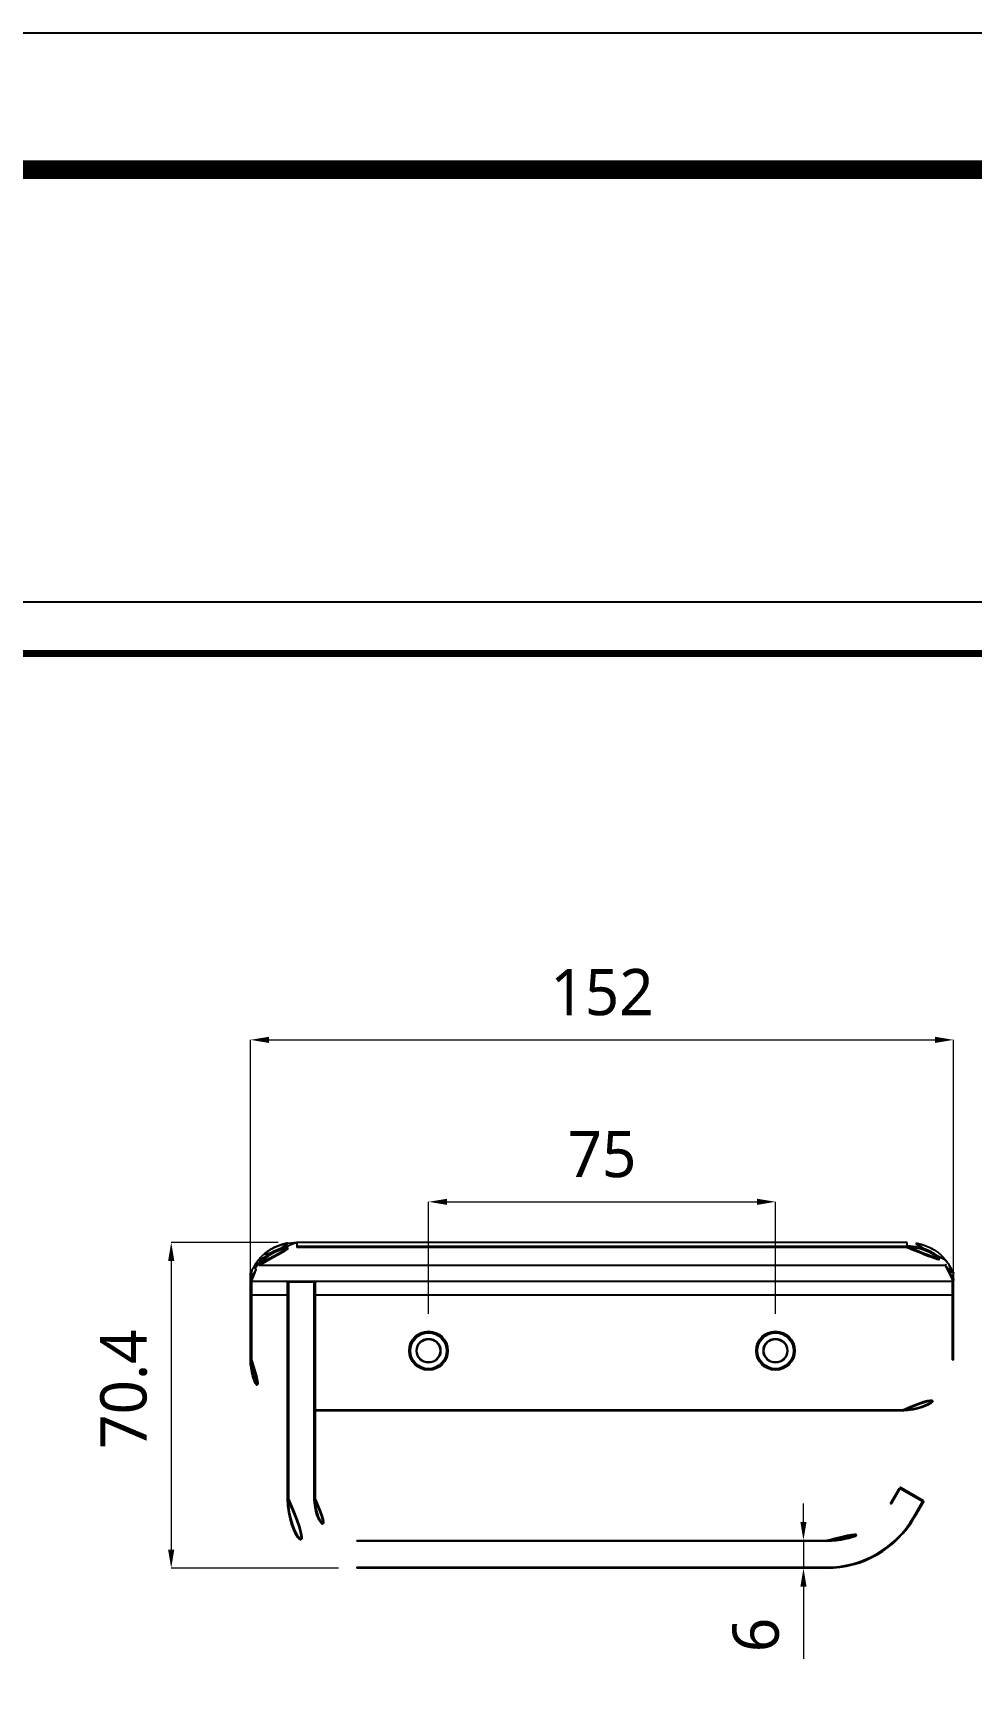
# Model space of a CAD drawing. Extents: x 16296660632 to 16296679688, y -37409620961 to -37409616551.
# Drawn here: x 16296678287 to 16296678489.9, y -37409617661.5 to -37409617304 of the extents above; entities that cross this region are included whole.
import ezdxf

# ---------------------------------------------------------------- set-up
doc = ezdxf.new("R2010")
doc.units = 0
doc.header["$LTSCALE"] = 10
doc.header["$MEASUREMENT"] = 0
doc.header["$PDMODE"] = 3
doc.header["$PDSIZE"] = -10
doc.layers.get('0').update_dxf_attribs({"linetype": 'CONTINUOUS'})
doc.layers.get('DEFPOINTS').update_dxf_attribs({"linetype": 'CONTINUOUS'})
doc.styles.add('Daelim Dimension', font='')
doc.styles.get('Daelim Dimension').set_extended_font_data('NanumGothic')
doc.dimstyles.new('DEFAULT', dxfattribs={"dimscale": 2, "dimtxt": 2, "dimasz": 2, "dimexe": 0, "dimexo": 2, "dimgap": 1, "dimtad": 1, "dimdec": 1, "dimzin": 9, "dimdsep": 46, "dimtxsty": 'Daelim Dimension', "dimcen": 0.5, "dimclrd": 252, "dimclre": 252, "dimclrt": 3, "dimadec": 1, "dimazin": 0, "dimtfac": 1, "dimtdec": 1, "dimtix": 1, "dimtmove": 0, "dimatfit": 3, "dimfxl": 1, "dimtolj": 1, "dimtzin": 1, "dimlwd": 9, "dimlwe": 9, "dimarcsym": 0})

# ---------------------------------------------------------------- blocks, each defined once
blk = doc.blocks.new('*D6')
at = {"color": 5, "lineweight": 9, "transparency": 16777216}
for p, q in [((16296678453.523161, -37409617625.794708), (16296678453.523161, -37409617621.794708)), ((16296678454.497089, -37409617629.794708), (16296678453.523161, -37409617629.794708)), ((16296678453.523161, -37409617629.794708), (16296678453.523161, -37409617635.794708)), ((16296678454.497089, -37409617635.794708), (16296678453.523161, -37409617635.794708)), ((16296678453.523161, -37409617639.794708), (16296678453.523161, -37409617655.415314))]:
    blk.add_line(p, q, dxfattribs=at)
at = {"color": 5, "transparency": 16777216}
for points in [[(16296678452.856501, -37409617625.794708), (16296678454.189831, -37409617625.794708), (16296678453.523161, -37409617629.794708)], [(16296678452.856501, -37409617639.794708), (16296678454.189831, -37409617639.794708), (16296678453.523161, -37409617635.794708)]]:
    blk.add_solid(points, dxfattribs=at)
at = {"layer": 'DEFPOINTS', "color": 0, "transparency": 16777216}
for p in [(16296678458.497089, -37409617629.794708), (16296678453.523161, -37409617635.794708), (16296678458.497089, -37409617635.794708)]:
    blk.add_point(p, dxfattribs=at)
at = {"color": 7, "transparency": 16777216, "insert": (16296678438.18984, -37409617646.50544), "char_height": 10, "attachment_point": 3, "rotation": 90, "line_spacing_factor": 0.9, "style": 'Daelim Dimension'}
blk.add_mtext('\\A1;6', dxfattribs=at)
blk = doc.blocks.new('*D8')
at = {"color": 5, "lineweight": 9, "transparency": 16777216}
for p, q in [((16296678333.9723, -37409617572.794708), (16296678333.9723, -37409617521.593277)), ((16296678337.9723, -37409617521.593277), (16296678481.9723, -37409617521.593277)), ((16296678485.9723, -37409617572.794708), (16296678485.9723, -37409617521.593277))]:
    blk.add_line(p, q, dxfattribs=at)
at = {"color": 5, "transparency": 16777216}
for points in [[(16296678337.9723, -37409617520.926613), (16296678337.9723, -37409617522.259941), (16296678333.9723, -37409617521.593277)], [(16296678481.9723, -37409617520.926613), (16296678481.9723, -37409617522.259941), (16296678485.9723, -37409617521.593277)]]:
    blk.add_solid(points, dxfattribs=at)
at = {"layer": 'DEFPOINTS', "color": 0, "transparency": 16777216}
for p in [(16296678485.9723, -37409617521.593277), (16296678333.9723, -37409617576.794708), (16296678485.9723, -37409617576.794708)]:
    blk.add_point(p, dxfattribs=at)
at = {"color": 7, "transparency": 16777216, "insert": (16296678409.9723, -37409617506.259949), "char_height": 10, "attachment_point": 2, "line_spacing_factor": 0.9, "style": 'Daelim Dimension'}
blk.add_mtext('\\A1;152', dxfattribs=at)
blk = doc.blocks.new('*D9')
at = {"color": 5, "lineweight": 9, "transparency": 16777216}
for p, q in [((16296678372.4723, -37409617580.794609), (16296678372.4723, -37409617556.607246)), ((16296678376.4723, -37409617556.607246), (16296678443.4723, -37409617556.607246)), ((16296678447.4723, -37409617580.794609), (16296678447.4723, -37409617556.607246))]:
    blk.add_line(p, q, dxfattribs=at)
at = {"color": 5, "transparency": 16777216}
for points in [[(16296678376.4723, -37409617555.940582), (16296678376.4723, -37409617557.273911), (16296678372.4723, -37409617556.607246)], [(16296678443.4723, -37409617555.940582), (16296678443.4723, -37409617557.273911), (16296678447.4723, -37409617556.607246)]]:
    blk.add_solid(points, dxfattribs=at)
at = {"layer": 'DEFPOINTS', "color": 0, "transparency": 16777216}
for p in [(16296678447.4723, -37409617556.607246), (16296678372.4723, -37409617584.794609), (16296678447.4723, -37409617584.794609)]:
    blk.add_point(p, dxfattribs=at)
at = {"color": 7, "transparency": 16777216, "insert": (16296678409.9723, -37409617541.273918), "char_height": 10, "attachment_point": 2, "line_spacing_factor": 0.9, "style": 'Daelim Dimension'}
blk.add_mtext('\\A1;75', dxfattribs=at)
blk = doc.blocks.new('*D12')
at = {"color": 5, "lineweight": 9, "transparency": 16777216}
for p, q in [((16296678339.9723, -37409617565.36791), (16296678316.83874, -37409617565.36791)), ((16296678316.83874, -37409617569.36791), (16296678316.83874, -37409617631.79471)), ((16296678352.9723, -37409617635.79471), (16296678316.83874, -37409617635.79471))]:
    blk.add_line(p, q, dxfattribs=at)
at = {"color": 5, "transparency": 16777216}
for points in [[(16296678316.17208, -37409617569.36791), (16296678317.50541, -37409617569.36791), (16296678316.83874, -37409617565.36791)], [(16296678316.17208, -37409617631.79471), (16296678317.50541, -37409617631.79471), (16296678316.83874, -37409617635.79471)]]:
    blk.add_solid(points, dxfattribs=at)
at = {"layer": 'DEFPOINTS', "color": 0, "transparency": 16777216}
for p in [(16296678343.9723, -37409617565.36791), (16296678316.83874, -37409617635.79471), (16296678356.9723, -37409617635.79471)]:
    blk.add_point(p, dxfattribs=at)
at = {"color": 7, "transparency": 16777216, "insert": (16296678301.50541, -37409617597.09999), "char_height": 10, "attachment_point": 2, "rotation": 90, "line_spacing_factor": 0.9, "style": 'Daelim Dimension'}
blk.add_mtext('\\A1;70.4', dxfattribs=at)

msp = doc.modelspace()

# ---------------------------------------------------------------- linework, layer by layer
at = {"color": 9, "linetype": 'Continuous'}
for p, q in [((16296678343.9723, -37409617565.367912), (16296678343.9723, -37409617566.467918)), ((16296678475.9723, -37409617565.394707), (16296678343.9723, -37409617565.394707)), ((16296678343.9723, -37409617566.19471), (16296678475.9723, -37409617566.19471)), ((16296678475.9723, -37409617566.467918), (16296678343.9723, -37409617566.467918)), ((16296678475.9723, -37409617566.467918), (16296678475.9723, -37409617565.367912)), ((16296678335.62925, -37409617569.280548), (16296678335.614401, -37409617569.300056)), ((16296678335.631451, -37409617569.281807), (16296678335.614401, -37409617569.300056)), ((16296678335.622561, -37409617569.273827), (16296678335.61475, -37409617569.299606)), ((16296678335.781879, -37409617570.294731), (16296678484.162729, -37409617570.294731)), ((16296678484.33021, -37409617569.300056), (16296678484.313311, -37409617569.281982)), ((16296678484.33021, -37409617569.300056), (16296678484.3155, -37409617569.280731)), ((16296678484.329849, -37409617569.299606), (16296678484.322041, -37409617569.273827)), ((16296678485.821779, -37409617571.791611), (16296678485.815941, -37409617571.77919)), ((16296678334.1723, -37409617573.732079), (16296678334.1723, -37409617590.794708)), ((16296678347.9723, -37409617573.994713), (16296678341.9723, -37409617573.994713)), ((16296678342.1723, -37409617573.794708), (16296678342.1723, -37409617620.794708)), ((16296678347.772301, -37409617620.794708), (16296678347.772301, -37409617573.794708)), ((16296678485.772301, -37409617590.794708), (16296678485.772301, -37409617573.732063)), ((16296678341.9723, -37409617576.794708), (16296678333.9723, -37409617576.794708)), ((16296678485.9723, -37409617576.794708), (16296678347.9723, -37409617576.794708)), ((16296678333.9723, -37409617590.794708), (16296678334.1723, -37409617590.794708)), ((16296678485.772301, -37409617590.794708), (16296678485.9723, -37409617590.794708)), ((16296678347.9723, -37409617601.594711), (16296678474.9723, -37409617601.594711)), ((16296678474.9723, -37409617601.794708), (16296678474.9723, -37409617601.594711)), ((16296678341.9723, -37409617620.794708), (16296678342.1723, -37409617620.794708)), ((16296678347.772301, -37409617620.794708), (16296678347.9723, -37409617620.794708)), ((16296678472.3535, -37409617621.794708), (16296678472.526699, -37409617621.894707)), ((16296678472.526699, -37409617621.894707), (16296678474.54743, -37409617618.394707)), ((16296678474.27422, -37409617618.467918), (16296678479.470381, -37409617621.467918)), ((16296678477.37645, -37409617624.69471), (16296678479.397169, -37409617621.19471)), ((16296678477.37645, -37409617624.69471), (16296678477.54965, -37409617624.794708)), ((16296678356.9723, -37409617629.794708), (16296678356.9723, -37409617629.994713)), ((16296678458.497089, -37409617629.994713), (16296678356.9723, -37409617629.994713)), ((16296678458.497089, -37409617629.994713), (16296678458.497089, -37409617629.794708)), ((16296678356.9723, -37409617635.594711), (16296678458.497089, -37409617635.594711)), ((16296678356.9723, -37409617635.594711), (16296678356.9723, -37409617635.794708)), ((16296678458.497089, -37409617635.794708), (16296678458.497089, -37409617635.594711))]:
    msp.add_line(p, q, dxfattribs=at)
at = {"color": 7, "linetype": 'Continuous'}
for p, q in [((16296678475.9723, -37409617565.367912), (16296678343.9723, -37409617565.367912)), ((16296678335.42548, -37409617569.539833), (16296678335.257139, -37409617569.777603)), ((16296678335.622709, -37409617569.273643), (16296678335.42548, -37409617569.539833)), ((16296678484.35041, -37409617569.311363), (16296678484.32189, -37409617569.273643)), ((16296678484.322041, -37409617569.273827), (16296678484.321899, -37409617569.273651)), ((16296678484.531059, -37409617569.556343), (16296678484.35041, -37409617569.311363)), ((16296678485.813351, -37409617571.75174), (16296678485.69626, -37409617571.506943)), ((16296678485.838909, -37409617571.803093), (16296678485.813351, -37409617571.75174)), ((16296678333.9723, -37409617590.794708), (16296678333.9723, -37409617571.994713)), ((16296678485.772301, -37409617573.794708), (16296678334.1723, -37409617573.794708)), ((16296678341.9723, -37409617620.794708), (16296678341.9723, -37409617573.994713)), ((16296678347.9723, -37409617573.994713), (16296678347.9723, -37409617620.794708)), ((16296678485.9723, -37409617590.794708), (16296678485.9723, -37409617571.994713)), ((16296678474.9723, -37409617601.794708), (16296678347.9723, -37409617601.794708)), ((16296678472.3535, -37409617621.794708), (16296678474.27422, -37409617618.467918)), ((16296678474.54743, -37409617618.394707), (16296678479.397169, -37409617621.19471)), ((16296678479.470381, -37409617621.467918), (16296678477.54965, -37409617624.794708)), ((16296678356.9723, -37409617629.794708), (16296678458.497089, -37409617629.794708)), ((16296678458.497089, -37409617635.794708), (16296678356.9723, -37409617635.794708))]:
    msp.add_line(p, q, dxfattribs=at)
at = {"ltscale": 0.5}
for points in [[(16296677952.4748, -37409618575.967308), (16296679688.4748, -37409618575.967308), (16296679688.4748, -37409617303.967308), (16296677952.4748, -37409617303.967308)], [(16296678028.306351, -37409617903.983459), (16296678679.306351, -37409617903.983459), (16296678679.306351, -37409617426.983459), (16296678028.306351, -37409617426.983459)]]:
    msp.add_lwpolyline(points, close=True, dxfattribs=at)
at = {"color": 5, "linetype": 'ByBlock', "lineweight": 200}
for points, const_width in [([(16296677980.389971, -37409618521.501404), (16296679660.389971, -37409618521.501404), (16296679660.389971, -37409617333.501404), (16296677980.389971, -37409617333.501404)], 4), ([(16296678038.774549, -37409617883.558739), (16296678668.774549, -37409617883.558739), (16296678668.774549, -37409617438.058739), (16296678038.774549, -37409617438.058739)], 1.5)]:
    msp.add_lwpolyline(points, close=True, dxfattribs=dict(at, const_width=const_width))
at = {"color": 7, "linetype": 'Continuous'}
for points in [[(16296678334.24999, -37409617571.503502), (16296678334.13187, -37409617571.750473), (16296678334.106091, -37409617571.802307), (16296678334.087339, -37409617571.837471), (16296678334.084459, -37409617571.842491)], [(16296678335.257139, -37409617569.777603), (16296678335.102551, -37409617570.005669), (16296678334.961361, -37409617570.223129), (16296678334.833111, -37409617570.429176), (16296678334.7173, -37409617570.623154), (16296678334.61343, -37409617570.804314), (16296678334.520849, -37409617570.972153), (16296678334.43895, -37409617571.126213), (16296678334.36698, -37409617571.266251), (16296678334.30423, -37409617571.392052), (16296678334.24999, -37409617571.503502)], [(16296678484.85112, -37409617570.019363), (16296678484.697889, -37409617569.792671), (16296678484.531059, -37409617569.556343)], [(16296678485.69626, -37409617571.506943), (16296678485.642469, -37409617571.396362), (16296678485.58029, -37409617571.271553), (16296678485.50897, -37409617571.132568), (16296678485.427771, -37409617570.979607), (16296678485.336029, -37409617570.812973), (16296678485.23308, -37409617570.633034), (16296678485.118271, -37409617570.440331), (16296678484.99111, -37409617570.235519), (16296678484.85112, -37409617570.019363)], [(16296678485.86729, -37409617571.854027), (16296678485.867029, -37409617571.853653), (16296678485.85745, -37409617571.837784), (16296678485.838909, -37409617571.803093)]]:
    msp.add_lwpolyline(points, dxfattribs=at)
at = {"color": 9, "linetype": 'Continuous'}
for centre, radius in [((16296678372.4723, -37409617588.794708), 4.2), ((16296678372.4723, -37409617588.794708), 4.000484), ((16296678372.4723, -37409617588.794708), 3.885546), ((16296678372.4723, -37409617588.794708), 2.615423), ((16296678447.4723, -37409617588.794708), 4.2), ((16296678447.4723, -37409617588.794708), 4.000484), ((16296678447.4723, -37409617588.794708), 3.885546), ((16296678447.4723, -37409617588.794708), 2.615423)]:
    msp.add_circle(centre, radius, dxfattribs=at)
at = {"color": 7, "linetype": 'Continuous'}
for centre in [(16296678372.4723, -37409617588.794708), (16296678447.4723, -37409617588.794708)]:
    msp.add_circle(centre, 2.5, dxfattribs=at)
for centre, radius, start, end in [((16296678334.1723, -37409617571.994713), 0.2, 111.75599303, 180), ((16296678485.772301, -37409617571.994713), 0.2, 0, 68.24508249), ((16296678334.1723, -37409617573.594711), 0.2, 180, 270), ((16296678341.772301, -37409617573.994713), 0.2, 0, 90), ((16296678348.1723, -37409617573.994713), 0.2, 90, 180), ((16296678485.772301, -37409617573.594711), 0.2, 270, 0), ((16296678344.9723, -37409617590.794708), 11, 180, 254.09418849), ((16296678474.9723, -37409617590.794708), 11, 270, 0), ((16296678474.44743, -37409617618.567917), 0.2, 60.00016421, 150.00001492), ((16296678356.9723, -37409617620.794708), 15, 180, 270), ((16296678356.9723, -37409617620.794708), 9, 180, 270), ((16296678458.497089, -37409617613.794708), 16, 270, 330.00001492), ((16296678479.297171, -37409617621.367912), 0.2, 330.00001492, 60.00016421), ((16296678458.497089, -37409617613.794708), 22, 270, 330.00001492)]:
    msp.add_arc(centre, radius, start, end, dxfattribs=at)
at = {"color": 9, "linetype": 'Continuous'}
for centre, radius, start, end in [((16296678490.1411, -37409617569.758087), 4.774061, 205.21075585, 205.85798943), ((16296678342.03443, -37409617575.559013), 8.380609, 154.4273127, 154.8727931), ((16296678344.9723, -37409617590.794708), 10.8, 180, 253.79151685), ((16296678474.9723, -37409617590.794708), 10.8, 270, 0), ((16296678356.9723, -37409617620.794708), 14.8, 180, 270), ((16296678356.9723, -37409617620.794708), 9.2, 180, 270), ((16296678458.497089, -37409617613.794708), 16.2, 270, 330.00001492), ((16296678458.497089, -37409617613.794708), 21.8, 270, 330.00001492)]:
    msp.add_arc(centre, radius, start, end, dxfattribs=at)
for points, knots in [([(16296678335.6152, -37409617570.099007), (16296678336.074869, -37409617569.493156), (16296678337.17778, -37409617568.38018), (16296678339.206369, -37409617567.141823), (16296678341.516291, -37409617566.369019), (16296678343.151409, -37409617566.19471), (16296678343.9723, -37409617566.19471)], [0, 0, 0, 0, 0.2393598026, 0.4870846283, 0.7416307114, 1, 1, 1, 1]), ([(16296678335.781879, -37409617570.294731), (16296678336.232361, -37409617569.700943), (16296678337.31319, -37409617568.610023), (16296678339.301319, -37409617567.396263), (16296678341.56521, -37409617566.638771), (16296678343.167761, -37409617566.467918), (16296678343.9723, -37409617566.467918)], [0, 0, 0, 0, 0.2393586436, 0.4870832002, 0.7416296689, 1, 1, 1, 1]), ([(16296678343.9723, -37409617565.394707), (16296678343.153509, -37409617565.394707), (16296678341.522551, -37409617565.56813), (16296678339.21781, -37409617566.337051), (16296678337.192249, -37409617567.569389), (16296678336.089569, -37409617568.677307), (16296678335.62925, -37409617569.280548)], [0, 0, 0, 0, 0.2583313014, 0.5128586419, 0.7605957941, 1, 1, 1, 1]), ([(16296678475.9723, -37409617566.19471), (16296678476.7932, -37409617566.19471), (16296678478.42831, -37409617566.369019), (16296678480.73823, -37409617567.141823), (16296678482.766821, -37409617568.38018), (16296678483.86973, -37409617569.493156), (16296678484.329399, -37409617570.099007)], [0, 0, 0, 0, 0.2583692892, 0.5129153726, 0.7606401981, 1, 1, 1, 1]), ([(16296678475.9723, -37409617566.467918), (16296678476.77685, -37409617566.467918), (16296678478.379391, -37409617566.638771), (16296678480.64328, -37409617567.396263), (16296678482.631411, -37409617568.610023), (16296678483.71224, -37409617569.700943), (16296678484.162729, -37409617570.294731)], [0, 0, 0, 0, 0.2583703311, 0.5129167998, 0.7606413564, 1, 1, 1, 1]), ([(16296678484.3155, -37409617569.280731), (16296678483.855181, -37409617568.677467), (16296678482.752501, -37409617567.569504), (16296678480.72691, -37409617566.337097), (16296678478.422119, -37409617565.568138), (16296678476.791109, -37409617565.394707), (16296678475.9723, -37409617565.394707)], [0, 0, 0, 0, 0.2394037609, 0.4871407897, 0.7416683158, 1, 1, 1, 1]), ([(16296678334.01263, -37409617571.979263), (16296678334.01532, -37409617571.944763), (16296678334.037939, -37409617571.879463), (16296678334.08886, -37409617571.833977), (16296678334.11602, -37409617571.819138)], [0, 0, 0, 0, 0.5278037297, 1, 1, 1, 1]), ([(16296678334.094839, -37409617571.850067), (16296678334.07935, -37409617571.881973), (16296678334.059071, -37409617571.923782), (16296678334.03089, -37409617571.965927), (16296678334.018259, -37409617571.978027), (16296678334.012501, -37409617571.979248)], [0, 0, 0, 0, 0.6865107694, 0.8860740368, 1, 1, 1, 1]), ([(16296678334.26461, -37409617571.489708), (16296678334.246981, -37409617571.526398), (16296678334.18993, -37409617571.646301), (16296678334.135071, -37409617571.76725), (16296678334.094839, -37409617571.850067)], [0, 0, 0, 0, 0.3065338719, 1, 1, 1, 1]), ([(16296678334.1723, -37409617573.732079), (16296678334.168579, -37409617573.678436), (16296678334.18857, -37409617573.537033), (16296678334.242849, -37409617573.281807), (16296678334.342831, -37409617572.935066), (16296678334.500719, -37409617572.508759), (16296678334.722071, -37409617572.014076), (16296678335.12397, -37409617571.248688), (16296678335.50275, -37409617570.678688), (16296678335.78194, -37409617570.294731)], [0, 0, 0, 0, 0.0420706693, 0.1105172539, 0.2047356033, 0.3239033755, 0.466085559, 0.6285053803, 1, 1, 1, 1]), ([(16296678335.614401, -37409617569.300056), (16296678335.45643, -37409617569.50779), (16296678334.9561, -37409617570.205437), (16296678334.52322, -37409617570.951248), (16296678334.26461, -37409617571.489708)], [0, 0, 0, 0, 0.3040478088, 1, 1, 1, 1]), ([(16296678335.615271, -37409617570.098961), (16296678335.49535, -37409617570.257019), (16296678335.072189, -37409617570.84317), (16296678334.70125, -37409617571.468246), (16296678334.47481, -37409617571.941437)], [0, 0, 0, 0, 0.2744156355, 1, 1, 1, 1]), ([(16296678335.61482, -37409617570.099648), (16296678335.614941, -37409617570.116821), (16296678335.62903, -37409617570.15377), (16296678335.681299, -37409617570.224373), (16296678335.73826, -37409617570.269791), (16296678335.7819, -37409617570.29464)], [0, 0, 0, 0, 0.1951619469, 0.4293452987, 1, 1, 1, 1]), ([(16296678484.162661, -37409617570.294731), (16296678484.44833, -37409617570.673561), (16296678484.8174, -37409617571.250153), (16296678485.222281, -37409617572.013229), (16296678485.442989, -37409617572.50827), (16296678485.600109, -37409617572.934967), (16296678485.70196, -37409617573.281647), (16296678485.75824, -37409617573.536491), (16296678485.777889, -37409617573.678596), (16296678485.772301, -37409617573.732063)], [0, 0, 0, 0, 0.3712857803, 0.5336686225, 0.67581999, 0.795000328, 0.8893983092, 0.957945113, 1, 1, 1, 1]), ([(16296678484.162701, -37409617570.29464), (16296678484.206341, -37409617570.269791), (16296678484.2633, -37409617570.224373), (16296678484.315571, -37409617570.15377), (16296678484.32966, -37409617570.116821), (16296678484.329781, -37409617570.099648)], [0, 0, 0, 0, 0.5706587232, 0.804839554, 1, 1, 1, 1]), ([(16296678485.503929, -37409617572.013687), (16296678485.43395, -37409617571.86377), (16296678485.09651, -37409617571.194191), (16296678484.682369, -37409617570.56427), (16296678484.32933, -37409617570.098969)], [0, 0, 0, 0, 0.2207449309, 1, 1, 1, 1]), ([(16296678485.67067, -37409617571.470306), (16296678485.601271, -37409617571.326241), (16296678485.216579, -37409617570.567093), (16296678484.74869, -37409617569.850014), (16296678484.33021, -37409617569.300056)], [0, 0, 0, 0, 0.1879142879, 1, 1, 1, 1]), ([(16296678485.815941, -37409617571.77919), (16296678485.80583, -37409617571.757668), (16296678485.757811, -37409617571.654518), (16296678485.70973, -37409617571.551392), (16296678485.67067, -37409617571.470306)], [0, 0, 0, 0, 0.2089565627, 1, 1, 1, 1]), ([(16296678485.931971, -37409617571.979263), (16296678485.929279, -37409617571.944717), (16296678485.90659, -37409617571.879311), (16296678485.855539, -37409617571.833817), (16296678485.8283, -37409617571.818993)], [0, 0, 0, 0, 0.5277216682, 1, 1, 1, 1]), ([(16296678485.9321, -37409617571.979263), (16296678485.92602, -37409617571.976967), (16296678485.91316, -37409617571.963783), (16296678485.88295, -37409617571.918358), (16296678485.861469, -37409617571.874123), (16296678485.845039, -37409617571.840286)], [0, 0, 0, 0, 0.1178693354, 0.317657527, 1, 1, 1, 1]), ([(16296678333.976761, -37409617571.989517), (16296678333.97554, -37409617571.990227), (16296678333.973539, -37409617571.991508), (16296678333.9723, -37409617571.993767), (16296678333.9723, -37409617571.994713)], [0, 0, 0, 0, 0.6001315346, 1, 1, 1, 1]), ([(16296678334.44689, -37409617572.000381), (16296678334.36257, -37409617572.180183), (16296678334.222839, -37409617572.508003), (16296678334.074051, -37409617572.953957), (16296678333.996929, -37409617573.28418), (16296678333.972401, -37409617573.465157), (16296678333.972389, -37409617573.533432)], [0, 0, 0, 0, 0.369369704, 0.6621638318, 0.8730130193, 1, 1, 1, 1]), ([(16296678334.1723, -37409617573.731644), (16296678334.122021, -37409617573.731613), (16296678334.01602, -37409617573.690804), (16296678333.972601, -37409617573.584869), (16296678333.972389, -37409617573.533577)], [0, 0, 0, 0, 0.495089032, 1, 1, 1, 1]), ([(16296678334.012501, -37409617571.979248), (16296678334.00839, -37409617571.980026), (16296678333.996321, -37409617571.982651), (16296678333.983879, -37409617571.985397), (16296678333.976761, -37409617571.989517)], [0, 0, 0, 0, 0.3372166179, 1, 1, 1, 1]), ([(16296678485.97221, -37409617573.53344), (16296678485.97221, -37409617573.465714), (16296678485.948009, -37409617573.286324), (16296678485.87191, -37409617572.959023), (16296678485.72508, -37409617572.517014), (16296678485.58717, -37409617572.191994), (16296678485.503929, -37409617572.013687)], [0, 0, 0, 0, 0.1271322994, 0.3379432597, 0.6306408512, 1, 1, 1, 1]), ([(16296678485.97221, -37409617573.533577), (16296678485.972, -37409617573.584869), (16296678485.928579, -37409617573.690804), (16296678485.82258, -37409617573.731613), (16296678485.772301, -37409617573.731644)], [0, 0, 0, 0, 0.5049074051, 1, 1, 1, 1]), ([(16296678485.9723, -37409617571.994713), (16296678485.972309, -37409617571.990479), (16296678485.95401, -37409617571.98378), (16296678485.942289, -37409617571.981216), (16296678485.9321, -37409617571.979263)], [0, 0, 0, 0, 0.2896918683, 1, 1, 1, 1])]:
    msp.add_open_spline(points, degree=3, knots=knots, dxfattribs=at)
at = {"color": 7, "linetype": 'Continuous'}
for points, knots in [([(16296678335.622561, -37409617569.273827), (16296678336.08275, -37409617568.667236), (16296678337.185699, -37409617567.553436), (16296678339.21348, -37409617566.314583), (16296678341.52046, -37409617565.542099), (16296678343.152941, -37409617565.367912), (16296678343.9723, -37409617565.367912)], [0, 0, 0, 0, 0.2397919726, 0.4875923034, 0.7419521184, 1, 1, 1, 1]), ([(16296678484.322041, -37409617569.273827), (16296678483.861851, -37409617568.667236), (16296678482.7589, -37409617567.553436), (16296678480.731119, -37409617566.314583), (16296678478.424141, -37409617565.542099), (16296678476.79166, -37409617565.367912), (16296678475.9723, -37409617565.367912)], [0, 0, 0, 0, 0.2397919729, 0.4875923038, 0.7419521187, 1, 1, 1, 1])]:
    msp.add_open_spline(points, degree=3, knots=knots, dxfattribs=at)

# ---------------------------------------------------------------- dimensions: what is measured, and where the dimension line sits
for base, p1, p2, picture, middle in [((16296678485.9723, -37409617521.593277), (16296678333.9723, -37409617576.794708), (16296678485.9723, -37409617576.794708), '*D8', (16296678409.9723, -37409617521.593277)), ((16296678447.4723, -37409617556.607246), (16296678372.4723, -37409617584.794609), (16296678447.4723, -37409617584.794609), '*D9', (16296678409.9723, -37409617556.607246))]:
    dim = msp.add_linear_dim(base=base, p1=p1, p2=p2, dimstyle='DEFAULT', override={"dimtxt": 5, "dimclrd": 5, "dimclre": 5, "dimclrt": 7})
    dim.commit()
    dim.dimension.update_dxf_attribs({"geometry": picture, "text_midpoint": middle, "dimtype": 160})
for base, p1, p2, picture, middle in [((16296678316.838739, -37409617635.794708), (16296678343.9723, -37409617565.367912), (16296678356.9723, -37409617635.794708), '*D12', (16296678316.838751, -37409617597.099991)), ((16296678453.523161, -37409617635.794708), (16296678458.497089, -37409617629.794708), (16296678458.497089, -37409617635.794708), '*D6', (16296678453.52317, -37409617649.960373))]:
    dim = msp.add_linear_dim(base=base, p1=p1, p2=p2, angle=270, dimstyle='DEFAULT', override={"dimtxt": 5, "dimclrd": 5, "dimclre": 5, "dimclrt": 7})
    dim.commit()
    dim.dimension.update_dxf_attribs({"geometry": picture, "text_midpoint": middle, "dimtype": 160})

doc.saveas('drawing.dxf')
